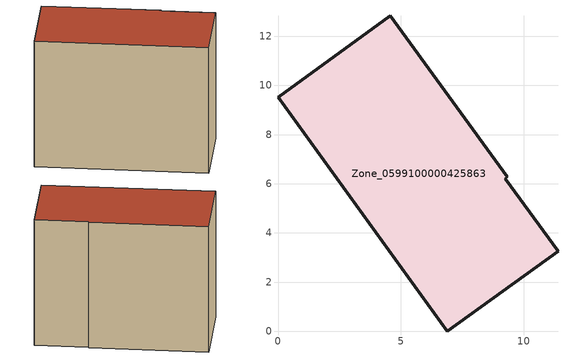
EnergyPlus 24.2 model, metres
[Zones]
Zone_0599100000425863
 floor ground (C_G): 0,9.53 4.58,12.83 9.32,6.28 9.25,6.21 11.39,3.26 6.88,0 z0
 wall outside (C_F): 4.58,12.83 0,9.53 6.88,0 11.39,3.26 9.25,6.21 9.32,6.28 4.58,12.83 z0:9.28
 roof outside (C_R): 0,9.53 6.88,0 11.39,3.26 9.25,6.21 9.32,6.28 4.58,12.83 z9.28
[BUILDING]
Pand.0599100000425863: North Axis=0; Terrain=City; Loads Convergence Tolerance Value=0.04; Temperature Convergence Tolerance Value=0.4; Solar Distribution=FullExterior; Maximum Number of Warmup Days=25; Minimum Number of Warmup Days=1
[Site:Location]
Rotterdam.The.Hague.AP_ZH_NLD Design_Conditions: Latitude=51.96; Longitude=4.45; Time Zone=1; Elevation=-4.5
[SITE:GROUNDTEMPERATURE:BUILDINGSURFACE]
18, 18, 18, 18, 18, 18, 18, 18, 18, 18, 18, 18
[MATERIAL] Thermal Absorptance=0.9; Solar Absorptance=0.7; Visible Absorptance=0.7
Name | Roughness | Thickness | Conductivity | Density | Specific Heat
G.TC.2006-2014 | MediumSmooth | 0.15 | 0.06 | 540 | 1210
F.TC.2006-2014 | Rough | 0.3 | 0.12 | 1920 | 840
R.TC.2006-2014 | MediumRough | 0.2 | 0.08 | 1500 | 1000
[CONSTRUCTION]
C_G: G.TC.2006-2014
C_F: F.TC.2006-2014
C_R: R.TC.2006-2014
[ZONE]
Zone_0599100000425863: Type=1; Multiplier=1; Ceiling Height=Autocalculate; Volume=Autocalculate; Floor Area=autocalculate; Part of Total Floor Area=Yes
[ZONEINFILTRATION:DESIGNFLOWRATE]
Infil_Zone_0599100000425863: Zone or ZoneList or Space or SpaceList=Zone_0599100000425863; Schedule=AlwaysOn; Design Flow Rate Calculation Method=Flow/Area; Flow Rate per Floor Area=0.0015; Constant Term Coefficient=1; Temperature Term Coefficient=0; Velocity Term Coefficient=0; Velocity Squared Term Coefficient=0
[HVACTEMPLATE:ZONE:IDEALLOADSAIRSYSTEM]
Zone_0599100000425863: Maximum Heating Supply Air Temperature=50; Minimum Cooling Supply Air Temperature=13; Maximum Heating Supply Air Humidity Ratio=0.0156; Minimum Cooling Supply Air Humidity Ratio=0.0077; Heating Limit=NoLimit; Cooling Limit=NoLimit; Dehumidification Control Type=ConstantSensibleHeatRatio; Cooling Sensible Heat Ratio=0.7; Dehumidification Setpoint=60; Humidification Control Type=None; Humidification Setpoint=30; Outdoor Air Method=None; Outdoor Air Flow Rate per Person=0.00944; Outdoor Air Flow Rate per Zone Floor Area=0; Outdoor Air Flow Rate per Zone=0; Demand Controlled Ventilation Type=None; Outdoor Air Economizer Type=NoEconomizer; Heat Recovery Type=None; Sensible Heat Recovery Effectiveness=0.7; Latent Heat Recovery Effectiveness=0.65
[ZONECONTROL:THERMOSTAT]
ThermostatControl_Zone_0599100000425863: Zone or ZoneList=Zone_0599100000425863; Control Type Schedule=DualSetpointControlType; Control 1=Thermostat_Zone_0599100000425863; Temperature Difference Between Cutout And Setpoint=0
[THERMOSTATSETPOINT:DUALSETPOINT]
Thermostat_Zone_0599100000425863: Heating Setpoint Temperature Schedule=HeatingSetpoint_Zone_0599100000425863; Cooling Setpoint Temperature Schedule=CoolingSetpoint_Zone_0599100000425863
[SCHEDULE:COMPACT]
HeatingSetpoint_Zone_0599100000425863: Through: 12/31, For: AllDays, Until: 24:00, 21
CoolingSetpoint_Zone_0599100000425863: Through: 12/31, For: AllDays, Until: 24:00, 24
DualSetpointControlType: Through: 12/31, For: AllDays, Until: 24:00, 4
AlwaysOn: Through: 12/31, For: AllDays, Until: 24:00, 1
